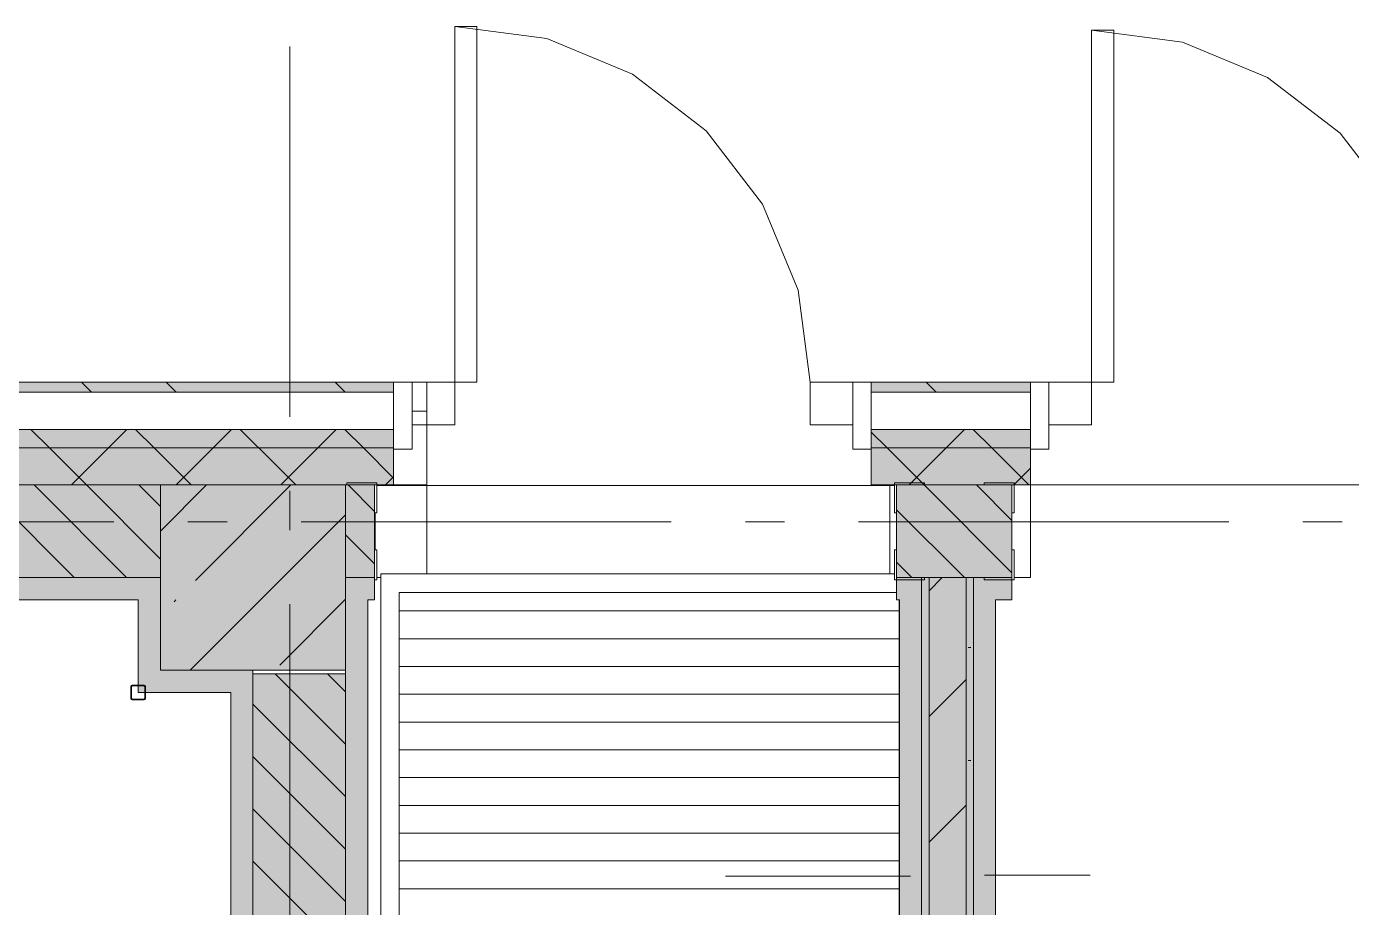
# Model space of a CAD drawing. Header units: millimetres. Extents: x -537608 to 253996, y -217170 to 186033.
# Drawn here: x -277388 to -273809, y -125540 to -123162 of the extents above; entities that cross this region are included whole.
import ezdxf

# ---------------------------------------------------------------- set-up
doc = ezdxf.new("R2010")
doc.units = ezdxf.units.MM
doc.layers.add('PDF _Геометрия', color=7, linetype='Continuous')
doc.layers.add('PDF _Сплошная заливка', color=7, linetype='Continuous', true_color=0xffffff)

msp = doc.modelspace()

# ---------------------------------------------------------------- hatches: boundary and pattern name
at = {"layer": 'PDF _Сплошная заливка', "transparency": 33554559}
h = msp.add_hatch(color=256, dxfattribs=at)
h.paths.add_polyline_path([(-276766.1698, -124149.6224), (-276766.1698, -124122.6244), (-280081.5092, -124122.6244), (-280081.5092, -124149.6224), (-277423.2667, -124149.6224)], flags=0)
h.paths.add_polyline_path([(-281781.5102, -124149.6224), (-281781.5102, -124122.6244), (-282976.5099, -124122.6244), (-282976.5099, -124149.6224), (-282061.2479, -124149.6224)], flags=0)
h.paths.add_polyline_path([(-284676.511, -124149.6224), (-284676.511, -124122.6244), (-288766.5135, -124122.6244), (-288766.5135, -124149.6224), (-285012.6906, -124149.6224)], flags=0)
h.paths.add_polyline_path([(-290466.5125, -124149.6224), (-290466.5125, -124122.6244), (-317511.9667, -124122.6244), (-317511.9667, -124149.6224), (-290493.9411, -124149.6224)], flags=0)
h.paths.add_polyline_path([(-320851.6344, -124149.6224), (-319211.9699, -124149.6224), (-319211.9699, -124122.6244), (-321036.1857, -124122.6244), (-321036.1857, -124149.6224)], flags=0)
h.paths.add_polyline_path([(-322959.8077, -124149.6224), (-322736.1846, -124149.6224), (-322736.1846, -124122.6244), (-324536.1883, -124122.6244), (-324536.1883, -124149.6224), (-323803.077, -124149.6224)], flags=0)
h.paths.add_polyline_path([(-326236.1872, -124149.6224), (-326236.1872, -124122.6244), (-328036.1908, -124122.6244), (-328036.1908, -124149.6224), (-326332.885, -124149.6224)], flags=0)
h.paths.add_polyline_path([(-331441.1878, -124149.6224), (-329736.1897, -124149.6224), (-329736.1897, -124122.6244), (-331441.1878, -124122.6244)], flags=0)
h.paths.add_polyline_path([(-333161.192, -124149.6224), (-333161.192, -124122.6244), (-333373.1891, -124122.6244), (-333373.1891, -124149.6224)], flags=0)
h = msp.add_hatch(color=256, dxfattribs=at)
h.paths.add_polyline_path([(-264276.1645, -124149.6224), (-264276.1645, -124122.6244), (-268486.1663, -124122.6244), (-268486.1663, -124149.6224), (-264352.5922, -124149.6224)], flags=0)
h.paths.add_polyline_path([(-270276.1674, -124149.6224), (-269776.1673, -124149.6224), (-269776.1673, -124122.6244), (-270276.1674, -124122.6244)], flags=0)
h.paths.add_polyline_path([(-272363.6508, -124149.6224), (-272076.1667, -124149.6224), (-272076.1667, -124122.6244), (-272876.1681, -124122.6244), (-272876.1681, -124149.6224)], flags=0)
h.paths.add_polyline_path([(-275106.1685, -124149.6224), (-274676.1696, -124149.6224), (-274676.1696, -124122.6244), (-275106.1685, -124122.6244)], flags=0)
h.paths.add_polyline_path([(-276579.9974, -124149.6224), (-276396.1695, -124149.6224), (-276396.1695, -124122.6244), (-276766.1698, -124122.6244), (-276766.1698, -124149.6224)], flags=0)
h = msp.add_hatch(color=256, dxfattribs=at)
h.paths.add_polyline_path([(-277423.2667, -124299.6231), (-276766.1698, -124299.6231), (-276766.1698, -124249.6228), (-280081.5092, -124249.6228), (-280081.5092, -124299.6231), (-278266.536, -124299.6231)], flags=0)
h.paths.add_polyline_path([(-281781.5102, -124299.6231), (-281781.5102, -124249.6228), (-282976.5099, -124249.6228), (-282976.5099, -124299.6231), (-282061.2479, -124299.6231)], flags=0)
h.paths.add_polyline_path([(-284676.511, -124299.6231), (-284676.511, -124249.6228), (-288766.5135, -124249.6228), (-288766.5135, -124299.6231), (-285012.6906, -124299.6231)], flags=0)
h.paths.add_polyline_path([(-290493.9411, -124299.6231), (-290466.5125, -124299.6231), (-290466.5125, -124249.6228), (-317511.9667, -124249.6228), (-317511.9667, -124299.6231), (-290915.5758, -124299.6231)], flags=0)
h.paths.add_polyline_path([(-319211.9699, -124299.6231), (-319211.9699, -124249.6228), (-321036.1857, -124249.6228), (-321036.1857, -124299.6231), (-319586.7304, -124299.6231)], flags=0)
h.paths.add_polyline_path([(-326236.1872, -124299.6231), (-326236.1872, -124249.6228), (-328036.1908, -124249.6228), (-328036.1908, -124299.6231), (-326332.885, -124299.6231)], flags=0)
h.paths.add_polyline_path([(-322959.8077, -124299.6231), (-322736.1846, -124299.6231), (-322736.1846, -124249.6228), (-324536.1883, -124249.6228), (-324536.1883, -124299.6231), (-323803.077, -124299.6231)], flags=0)
h.paths.add_polyline_path([(-329736.1897, -124299.6231), (-329736.1897, -124249.6228), (-331441.1878, -124249.6228), (-331441.1878, -124299.6231), (-330127.5969, -124299.6231)], flags=0)
h.paths.add_polyline_path([(-333161.192, -124299.6231), (-333161.192, -124249.6228), (-333373.1891, -124249.6228), (-333373.1891, -124299.6231)], flags=0)
h = msp.add_hatch(color=256, dxfattribs=at)
h.paths.add_polyline_path([(-264426.1641, -124299.6231), (-264426.1641, -124249.6228), (-268486.1663, -124249.6228), (-268486.1663, -124299.6231), (-264526.1645, -124299.6231)], flags=0)
h.paths.add_polyline_path([(-272363.6508, -124299.6231), (-272076.1667, -124299.6231), (-272076.1667, -124249.6228), (-272876.1681, -124249.6228), (-272876.1681, -124299.6231)], flags=0)
h.paths.add_polyline_path([(-270276.1674, -124299.6231), (-269776.1673, -124299.6231), (-269776.1673, -124249.6228), (-270276.1674, -124249.6228)], flags=0)
h.paths.add_polyline_path([(-274676.1696, -124299.6231), (-274676.1696, -124249.6228), (-275106.1685, -124249.6228), (-275106.1685, -124299.6231), (-274893.4588, -124299.6231)], flags=0)
h.paths.add_polyline_path([(-276396.1695, -124299.6231), (-276396.1695, -124249.6228), (-276766.1698, -124249.6228), (-276766.1698, -124299.6231), (-276579.9974, -124299.6231)], flags=0)
h = msp.add_hatch(color=256, dxfattribs=at)
h.paths.add_polyline_path([(-276766.1698, -124399.6235), (-276766.1698, -124299.6231), (-280081.5092, -124299.6231), (-280081.5092, -124399.6235), (-277423.2667, -124399.6235)], flags=0)
h.paths.add_polyline_path([(-282482.8826, -124399.6235), (-281781.5102, -124399.6235), (-281781.5102, -124299.6231), (-282976.5099, -124299.6231), (-282976.5099, -124399.6235), (-282904.5172, -124399.6235)], flags=0)
h.paths.add_polyline_path([(-284676.511, -124399.6235), (-284676.511, -124299.6231), (-288766.5135, -124299.6231), (-288766.5135, -124399.6235), (-285012.6906, -124399.6235)], flags=0)
h.paths.add_polyline_path([(-290466.5125, -124399.6235), (-290466.5125, -124299.6231), (-317511.9667, -124299.6231), (-317511.9667, -124399.6235), (-290493.9411, -124399.6235)], flags=0)
h.paths.add_polyline_path([(-319211.9699, -124399.6235), (-319211.9699, -124299.6231), (-321036.1857, -124299.6231), (-321036.1857, -124399.6235), (-319586.7304, -124399.6235)], flags=0)
h.paths.add_polyline_path([(-323803.077, -124399.6235), (-322736.1846, -124399.6235), (-322736.1846, -124299.6231), (-324536.1883, -124299.6231), (-324536.1883, -124399.6235), (-324224.7117, -124399.6235)], flags=0)
h.paths.add_polyline_path([(-328036.1908, -124399.6235), (-326236.1872, -124399.6235), (-326236.1872, -124299.6231), (-328036.1908, -124299.6231)], flags=0)
h.paths.add_polyline_path([(-329736.1897, -124399.6235), (-329736.1897, -124299.6231), (-331441.1878, -124299.6231), (-331441.1878, -124399.6235), (-330127.5969, -124399.6235)], flags=0)
h.paths.add_polyline_path([(-333161.192, -124399.6235), (-333161.192, -124299.6231), (-333373.1891, -124299.6231), (-333373.1891, -124399.6235)], flags=0)
h = msp.add_hatch(color=256, dxfattribs=at)
h.paths.add_polyline_path([(-264526.1645, -124399.6235), (-264526.1645, -124299.6231), (-268486.1663, -124299.6231), (-268486.1663, -124399.6235), (-264774.2269, -124399.6235)], flags=0)
h.paths.add_polyline_path([(-270276.1674, -124399.6235), (-269776.1673, -124399.6235), (-269776.1673, -124299.6231), (-270276.1674, -124299.6231)], flags=0)
h.paths.add_polyline_path([(-272076.1667, -124399.6235), (-272076.1667, -124299.6231), (-272876.1681, -124299.6231), (-272876.1681, -124399.6235), (-272363.6508, -124399.6235)], flags=0)
h.paths.add_polyline_path([(-276766.1698, -124399.6235), (-276396.1695, -124399.6235), (-276396.1695, -124299.6231), (-276766.1698, -124299.6231)], flags=0)
h.paths.add_polyline_path([(-274893.4588, -124399.6235), (-274676.1696, -124399.6235), (-274676.1696, -124299.6231), (-275106.1685, -124299.6231), (-275106.1685, -124399.6235)], flags=0)
h = msp.add_hatch(color=256, dxfattribs=at)
h.paths.add_polyline_path([(-274950.1525, -124649.6246), (-274726.1677, -124649.6246), (-274726.1677, -124399.6235), (-275037.6528, -124399.6235), (-275037.6528, -124649.6246), (-274970.1513, -124649.6246)], flags=0)
h.paths.add_polyline_path([(-272806.1669, -124649.6246), (-272776.1677, -124649.6246), (-272776.1677, -124399.6235), (-272806.1669, -124399.9723)], flags=0)
h.paths.add_polyline_path([(-279721.154, -124649.6246), (-277026.1692, -124649.6246), (-277026.1692, -124399.6235), (-280021.1704, -124399.6235), (-280021.1704, -124649.6246), (-279953.0747, -124649.6246)], flags=0)
h.paths.add_polyline_path([(-276526.1692, -124649.6246), (-276447.6531, -124649.6246), (-276447.6531, -124399.6235), (-276526.1692, -124399.6235)], flags=0)
h.paths.add_polyline_path([(-282061.2479, -124649.6246), (-281841.1708, -124649.6246), (-281841.1708, -124399.6235), (-282916.1712, -124399.6235), (-282916.1712, -124649.6246), (-282876.1715, -124649.6246), (-282876.1715, -124399.9723), (-282376.1714, -124399.9723), (-282376.1714, -124649.6246), (-282316.1707, -124649.6246)], flags=0)
h.paths.add_polyline_path([(-286796.3468, -124649.6246), (-284736.1715, -124649.6246), (-284736.1715, -124399.6235), (-288436.1728, -124399.6235), (-288436.1728, -124649.6246), (-288276.1738, -124649.6246), (-288276.1738, -124399.9723), (-287776.1737, -124399.9723), (-287776.1737, -124649.6246), (-287542.4985, -124649.6246)], flags=0)
h.paths.add_polyline_path([(-288471.1733, -124649.6246), (-288471.1733, -124399.6235), (-288706.1727, -124399.6235), (-288706.1727, -124649.6246), (-288496.1734, -124649.6246)], flags=0)
h.paths.add_polyline_path([(-291076.1754, -124649.6246), (-291026.1752, -124649.6246), (-291026.1752, -124399.6235), (-291076.1754, -124399.6235)], flags=0)
h.paths.add_polyline_path([(-291876.1747, -124649.6246), (-291876.1747, -124399.6235), (-296576.1782, -124399.6235), (-296576.1782, -124649.6246), (-292602.1144, -124649.6246)], flags=0)
h.paths.add_polyline_path([(-297076.1761, -124649.6246), (-297076.1761, -124399.6235), (-302526.1787, -124399.6235), (-302526.1787, -124649.6246), (-299348.2668, -124649.6246)], flags=0)
h.paths.add_polyline_path([(-303026.1809, -124649.6246), (-303026.1809, -124399.6235), (-308526.1794, -124399.6235), (-308526.1794, -124649.6246), (-306094.4213, -124649.6246)], flags=0)
h.paths.add_polyline_path([(-309026.1817, -124649.6246), (-309026.1817, -124399.6235), (-314776.1856, -124399.6235), (-314776.1856, -124649.6246), (-309467.4986, -124649.6246)], flags=0)
for points in [[(-276526.1692, -124899.6214), (-276526.1692, -124399.6235), (-277026.1692, -124399.6235), (-277026.1692, -124899.6214), (-276579.9974, -124899.6214)], [(-274970.1513, -127899.9705), (-274950.1525, -127899.9705), (-274950.1525, -124649.6246), (-274970.1513, -124649.6246), (-274970.1513, -126877.9457)], [(-274850.152, -127919.9715), (-274850.152, -124649.6246), (-274950.1525, -124649.6246), (-274950.1525, -127919.9715), (-274893.4588, -127919.9715)], [(-274850.152, -127899.9705), (-274830.1511, -127899.9705), (-274830.1511, -124649.6246), (-274850.152, -124649.6246), (-274850.152, -126877.9457)]]:
    msp.add_hatch(color=256, dxfattribs=at).paths.add_polyline_path(points)
at = {"layer": 'PDF _Сплошная заливка', "true_color": 0xfef929, "transparency": 33554559}
for points in [[(-277026.1692, -124709.6231), (-277026.1692, -124649.6246), (-279411.1522, -124649.6246), (-279411.1522, -124709.6231), (-277086.1699, -124709.6231)], [(-276526.1692, -127839.9719), (-276466.1685, -127839.9719), (-276466.1685, -124709.6231), (-276526.1692, -124709.6231), (-276526.1692, -126877.9457)], [(-274780.1681, -127839.9719), (-274770.1525, -127839.9719), (-274770.1525, -124709.6231), (-274830.1511, -124709.6231), (-274830.1511, -127839.9719)], [(-276836.1688, -124959.6242), (-276776.1703, -124959.6242), (-276776.1703, -124899.6214), (-277026.1692, -124899.6214), (-277026.1692, -124959.6242)]]:
    msp.add_hatch(color=2, dxfattribs=at).paths.add_polyline_path(points)
h = msp.add_hatch(color=2, dxfattribs=at)
h.paths.add_polyline_path([(-275037.6528, -124709.6231), (-274970.1513, -124709.6231), (-274970.1513, -124649.6246), (-275037.6528, -124649.6246)], flags=0)
h.paths.add_polyline_path([(-276447.6531, -124709.6231), (-276447.6531, -124649.6246), (-276526.1692, -124649.6246), (-276526.1692, -124709.6231), (-276466.1685, -124709.6231)], flags=0)
at = {"layer": 'PDF _Сплошная заливка', "transparency": 33554559}
h = msp.add_hatch(color=256, dxfattribs=at)
h.paths.add_polyline_path([(-276526.1692, -129784.6241), (-276526.1692, -129667.3009), (-276776.1703, -129667.3009), (-276776.1703, -129784.6241)], flags=0)
h.paths.add_polyline_path([(-276526.1692, -128517.3002), (-276526.1692, -128399.9728), (-276776.1703, -128399.9728), (-276776.1703, -128517.3002), (-276579.9974, -128517.3002)], flags=0)
h.paths.add_polyline_path([(-276776.1703, -127899.9705), (-276526.1692, -127899.9705), (-276526.1692, -124909.624), (-276776.1703, -124909.624), (-276776.1703, -126877.9457)], flags=0)

# ---------------------------------------------------------------- linework, layer by layer
at = {"layer": 'PDF _Геометрия', "lineweight": 9}
for p, q in [((-276171.1685, -123162.1223), (-276231.1692, -123162.1223)), ((-276231.1692, -123162.1223), (-276231.1692, -124122.1248)), ((-276231.1692, -124122.1248), (-276231.1692, -123162.1223)), ((-276231.1692, -123162.1223), (-275982.7031, -123194.8343)), ((-276171.1685, -124122.1248), (-276171.1685, -123162.1223)), ((-274265.2911, -123204.4924), (-274511.1693, -123172.1206)), ((-274511.1693, -123172.1206), (-274511.1693, -124122.1248)), ((-274451.1686, -123172.1206), (-274511.1693, -123172.1206)), ((-274511.1693, -123172.1206), (-274511.1693, -124122.1248)), ((-274451.1686, -124122.1248), (-274451.1686, -123172.1206)), ((-275982.7031, -123194.8343), (-275751.17, -123290.7398)), ((-274036.1694, -123299.399), (-274265.2911, -123204.4924)), ((-275751.17, -123290.7398), (-275552.3469, -123443.2982)), ((-273839.4173, -123450.3728), (-274036.1694, -123299.399)), ((-275552.3469, -123443.2982), (-275399.7842, -123642.1235)), ((-273688.4435, -123647.1227), (-273839.4173, -123450.3728)), ((-275399.7842, -123642.1235), (-275303.8808, -123873.6566)), ((-275303.8808, -123873.6566), (-275271.1688, -124122.1248)), ((-276766.1698, -124122.6244), (-280081.5092, -124122.6244)), ((-276396.1695, -124122.6244), (-276766.1698, -124122.6244)), ((-276396.1695, -124149.6224), (-276396.1695, -124122.6244)), ((-276346.1692, -124122.6244), (-276396.1695, -124122.6244)), ((-276396.1695, -124122.6244), (-276396.1695, -124302.6242)), ((-276231.1692, -124122.1248), (-276346.1692, -124122.1248)), ((-276346.1692, -124122.1248), (-276231.1692, -124122.1248)), ((-276346.1692, -124122.6244), (-276306.1695, -124122.6244)), ((-276346.1692, -124302.6242), (-276346.1692, -124122.6244)), ((-276306.1695, -124122.6244), (-276306.1695, -124200.4407)), ((-276231.1692, -124122.1248), (-276171.1685, -124122.1248)), ((-276231.1692, -124122.1248), (-276231.1692, -124237.1227)), ((-276231.1692, -124237.1227), (-276231.1692, -124122.1248)), ((-275271.1688, -124122.1248), (-275271.1688, -124237.1227)), ((-275271.1688, -124237.1227), (-275271.1688, -124122.1248)), ((-275271.1688, -124122.1248), (-275156.1687, -124122.1248)), ((-275156.1687, -124122.1248), (-275271.1688, -124122.1248)), ((-275106.1685, -124122.6244), (-275156.1687, -124122.6244)), ((-275156.1687, -124122.6244), (-275156.1687, -124302.6242)), ((-275106.1685, -124122.6244), (-275106.1685, -124122.1248)), ((-275106.1685, -124122.1248), (-274676.1696, -124122.1248)), ((-274676.1696, -124122.6244), (-275106.1685, -124122.6244)), ((-275106.1685, -124122.6244), (-275106.1685, -124149.6224)), ((-275106.1685, -124302.6242), (-275106.1685, -124122.6244)), ((-274676.1696, -124122.1248), (-274676.1696, -124122.6244)), ((-274676.1696, -124149.6224), (-274676.1696, -124122.6244)), ((-274626.1694, -124122.6244), (-274676.1696, -124122.6244)), ((-274676.1696, -124122.6244), (-274676.1696, -124302.6242)), ((-274511.1693, -124122.1248), (-274626.1694, -124122.1248)), ((-274626.1694, -124122.1248), (-274511.1693, -124122.1248)), ((-274626.1694, -124302.6242), (-274626.1694, -124122.6244)), ((-274511.1693, -124122.1248), (-274511.1693, -124237.1227)), ((-274511.1693, -124237.1227), (-274511.1693, -124122.1248)), ((-274511.1693, -124122.1248), (-274451.1686, -124122.1248)), ((-280081.5092, -124149.6224), (-276766.1698, -124149.6224)), ((-276766.1698, -124149.6224), (-276396.1695, -124149.6224)), ((-276396.1695, -124249.6228), (-276396.1695, -124149.6224)), ((-275106.1685, -124149.6224), (-275106.1685, -124249.6228)), ((-275106.1685, -124149.6224), (-274676.1696, -124149.6224)), ((-274676.1696, -124249.6228), (-274676.1696, -124149.6224)), ((-276306.1695, -124200.4407), (-276346.1692, -124200.4407)), ((-276306.1695, -124200.4407), (-276306.1695, -124399.6235)), ((-280081.5092, -124249.6228), (-276766.1698, -124249.6228)), ((-277326.0995, -124299.6231), (-277376.0997, -124249.6228)), ((-277166.6991, -124299.6231), (-277116.701, -124249.6228)), ((-277043.2573, -124299.6231), (-277093.2575, -124249.6228)), ((-276883.8567, -124299.6231), (-276833.8587, -124249.6228)), ((-276766.1698, -124293.8704), (-276810.4152, -124249.6228)), ((-276766.1698, -124249.6228), (-276396.1695, -124249.6228)), ((-276601.0145, -124299.6231), (-276551.0143, -124249.6228)), ((-276477.5727, -124299.6231), (-276527.5729, -124249.6228)), ((-276396.1695, -124299.6231), (-276396.1695, -124249.6228)), ((-276231.1692, -124237.1227), (-276346.1692, -124237.1227)), ((-276346.1692, -124237.1227), (-276231.1692, -124237.1227)), ((-275271.1688, -124237.1227), (-275156.1687, -124237.1227)), ((-275156.1687, -124237.1227), (-275271.1688, -124237.1227)), ((-275106.1685, -124249.6228), (-275106.1685, -124299.6231)), ((-275106.1685, -124249.6228), (-274676.1696, -124249.6228)), ((-274903.9587, -124299.6231), (-274853.9585, -124249.6228)), ((-274780.5147, -124299.6231), (-274830.515, -124249.6228)), ((-274676.1696, -124299.6231), (-274676.1696, -124249.6228)), ((-274511.1693, -124237.1227), (-274626.1694, -124237.1227)), ((-274626.1694, -124237.1227), (-274511.1693, -124237.1227)), ((-275063.3591, -124299.6231), (-275106.1685, -124256.8137)), ((-280081.5092, -124299.6231), (-276766.1698, -124299.6231)), ((-277226.0991, -124399.6235), (-277326.0995, -124299.6231)), ((-277266.6995, -124399.6235), (-277166.6991, -124299.6231)), ((-276943.2568, -124399.6235), (-277043.2573, -124299.6231)), ((-276983.8572, -124399.6235), (-276883.8567, -124299.6231)), ((-276760.415, -124299.6231), (-276766.1698, -124293.8704)), ((-276766.1698, -124299.6231), (-276396.1695, -124299.6231)), ((-276660.4145, -124399.6235), (-276760.415, -124299.6231)), ((-276701.015, -124399.6235), (-276601.0145, -124299.6231)), ((-276396.1695, -124381.0262), (-276477.5727, -124299.6231)), ((-276396.1695, -124399.6235), (-276396.1695, -124299.6231)), ((-276396.1695, -124302.6242), (-276346.1692, -124302.6242)), ((-275156.1687, -124302.6242), (-275106.1685, -124302.6242)), ((-275106.1685, -124299.6231), (-275106.1685, -124399.6235)), ((-275106.1685, -124299.6231), (-274676.1696, -124299.6231)), ((-274963.3587, -124399.6235), (-275063.3591, -124299.6231)), ((-275003.957, -124399.6235), (-274903.9587, -124299.6231)), ((-274680.5143, -124399.6235), (-274780.5147, -124299.6231)), ((-274676.1696, -124399.6235), (-274676.1696, -124299.6231)), ((-274676.1696, -124302.6242), (-274626.1694, -124302.6242)), ((-274721.1147, -124399.6235), (-274676.1696, -124354.6784)), ((-276418.1726, -124399.6235), (-276396.1695, -124377.6202)), ((-280081.5092, -124399.6235), (-276766.1698, -124399.6235)), ((-280021.1704, -124399.6235), (-277026.1692, -124399.6235)), ((-277258.9424, -124649.6246), (-277508.9435, -124399.6235)), ((-277117.5212, -124649.6246), (-277367.5223, -124399.6235)), ((-277026.1692, -124599.5555), (-277226.0991, -124399.6235)), ((-277026.1692, -124458.1322), (-277084.678, -124399.6235)), ((-277026.1692, -124524.0427), (-276901.7479, -124399.6235)), ((-276526.1692, -124399.6235), (-277026.1692, -124399.6235)), ((-277026.1692, -124399.6235), (-277026.1692, -124649.6246)), ((-277026.1692, -124399.6235), (-277026.1692, -124649.6246)), ((-276931.8009, -124657.7757), (-276673.6488, -124399.6235)), ((-276766.1698, -124399.6235), (-276396.1695, -124399.6235)), ((-276447.6531, -124399.6235), (-276526.1692, -124399.6235)), ((-276526.1692, -124399.6235), (-276526.1692, -124649.6246)), ((-276526.1692, -124649.6246), (-276526.1692, -124399.6235)), ((-276447.6531, -124470.9638), (-276518.9934, -124399.6235)), ((-276447.6531, -124649.6246), (-276447.6531, -124399.6235)), ((-276306.1695, -124399.6235), (-276396.1695, -124399.6235)), ((-276396.1695, -124399.6235), (-276306.1695, -124399.6235)), ((-276306.1695, -124399.6235), (-276306.1695, -124639.622)), ((-275106.1685, -124399.6235), (-274676.1696, -124399.6235)), ((-275056.1683, -124639.622), (-275056.1683, -124399.6235)), ((-275037.6528, -124649.6246), (-275037.6528, -124399.6235)), ((-275037.6528, -124399.6235), (-274726.1677, -124399.6235)), ((-274726.1677, -124636.8145), (-274963.3587, -124399.6235)), ((-274726.1677, -124495.3912), (-274821.9376, -124399.6235)), ((-274726.1677, -124399.6235), (-274726.1677, -124649.6246)), ((-274676.1696, -124399.6235), (-274676.1696, -124649.6246)), ((-274854.7788, -124649.6246), (-275037.6528, -124466.7526)), ((-276945.5518, -124899.6214), (-276526.1692, -124480.243)), ((-276447.6531, -124612.3871), (-276526.1692, -124533.8688)), ((-274996.1999, -124649.6246), (-275037.6528, -124608.1716)), ((-277026.1692, -124649.6246), (-279411.1522, -124649.6246)), ((-277026.1692, -124649.6246), (-279411.1522, -124649.6246)), ((-277026.1692, -124649.6246), (-277026.1692, -124899.6214)), ((-277026.1692, -124709.6231), (-277026.1692, -124649.6246)), ((-276526.1692, -124649.6246), (-276447.6531, -124649.6246)), ((-276526.1692, -124899.6214), (-276526.1692, -124649.6246)), ((-276447.6531, -124649.6246), (-276526.1692, -124649.6246)), ((-276526.1692, -124649.6246), (-276526.1692, -124709.6231)), ((-276447.6531, -124655.6227), (-276447.6531, -124649.6246)), ((-276447.6531, -124709.6231), (-276447.6531, -124655.6227)), ((-276431.1528, -124649.6246), (-276441.6528, -124649.6246)), ((-274970.1513, -124649.6246), (-275037.6528, -124649.6246)), ((-274970.1513, -124649.6246), (-275037.6528, -124649.6246)), ((-275037.6528, -124649.6246), (-275037.6528, -124709.6231)), ((-274950.1525, -124649.6246), (-274970.1513, -124649.6246)), ((-274970.1513, -124649.6246), (-274970.1513, -124709.6231)), ((-274970.1513, -127899.9705), (-274970.1513, -124649.6246)), ((-274950.1525, -124685.2301), (-274914.5469, -124649.6246)), ((-274950.1525, -124649.6246), (-274850.152, -124649.6246)), ((-274950.1525, -127899.9705), (-274950.1525, -124649.6246)), ((-274850.152, -124649.6246), (-274850.152, -127899.9705)), ((-274830.1511, -124649.6246), (-274850.152, -124649.6246)), ((-274726.1677, -124649.6246), (-274830.1511, -124649.6246)), ((-274830.1511, -124649.6246), (-274830.1511, -124709.6231)), ((-274830.1511, -124649.6246), (-274830.1511, -124709.6231)), ((-274726.1677, -124649.6246), (-274830.1511, -124649.6246)), ((-274726.1677, -124709.6231), (-274726.1677, -124649.6246)), ((-274676.1696, -124649.6246), (-274720.1695, -124649.6246)), ((-279411.1522, -124709.6231), (-277086.1699, -124709.6231)), ((-277086.1699, -124709.6231), (-277086.1699, -124959.6242)), ((-277026.1692, -124899.6214), (-277026.1692, -124709.6231)), ((-276988.8262, -124714.7988), (-276984.0833, -124710.058)), ((-276703.704, -124885.8726), (-276526.1692, -124708.34)), ((-276526.1692, -124709.6231), (-276526.1692, -127839.9719)), ((-276466.1685, -127839.9719), (-276466.1685, -124709.6231)), ((-276466.1685, -124709.6231), (-276447.6531, -124709.6231)), ((-275037.6528, -124709.6231), (-275030.152, -124709.6231)), ((-275030.152, -124709.6231), (-275030.152, -127839.9719)), ((-274970.1513, -124709.6231), (-274970.1513, -127899.9705)), ((-274830.1511, -124709.6231), (-274830.1511, -127839.9719)), ((-274830.1511, -124709.6231), (-274830.1511, -127839.9719)), ((-274770.1525, -127839.9719), (-274770.1525, -124709.6231)), ((-274770.1525, -124709.6231), (-274726.1677, -124709.6231)), ((-277026.1692, -124899.6214), (-276526.1692, -124899.6214)), ((-276776.1703, -124899.6214), (-277026.1692, -124899.6214)), ((-276776.1703, -124959.6242), (-276776.1703, -124899.6214)), ((-276526.1692, -124909.624), (-276776.1703, -124909.624)), ((-276776.1703, -124909.624), (-276776.1703, -124959.6242)), ((-276526.1692, -125099.5534), (-276716.1007, -124909.624)), ((-276526.1692, -124958.1344), (-276574.6795, -124909.624)), ((-276526.1692, -127899.9705), (-276526.1692, -124909.624)), ((-274950.1525, -125024.6391), (-274850.152, -124924.6387)), ((-277104.9975, -124941.1432), (-277106.1687, -124943.9723)), ((-277106.1687, -124943.9723), (-277106.1687, -124975.9695)), ((-277102.1685, -124939.9721), (-277104.9975, -124941.1432)), ((-277104.1686, -124943.9723), (-277103.583, -124942.5556)), ((-277104.1686, -124975.9695), (-277104.1686, -124943.9723)), ((-277103.583, -124942.5556), (-277102.1685, -124941.97)), ((-277070.1692, -124939.9721), (-277102.1685, -124939.9721)), ((-277102.1685, -124941.97), (-277070.1692, -124941.97)), ((-277086.1699, -124959.6242), (-277026.1692, -124959.6242)), ((-277067.3402, -124941.1432), (-277070.1692, -124939.9721)), ((-277070.1692, -124941.97), (-277068.7547, -124942.5556)), ((-277068.7547, -124942.5556), (-277068.1691, -124943.9723)), ((-277068.1691, -124943.9723), (-277068.1691, -124975.9695)), ((-277066.169, -124943.9723), (-277067.3402, -124941.1432)), ((-277066.169, -124975.9695), (-277066.169, -124943.9723)), ((-277026.1692, -124959.6242), (-276836.1688, -124959.6242)), ((-276836.1688, -124959.6242), (-276836.1688, -127839.9719)), ((-276776.1703, -124959.6242), (-276776.1703, -127899.9705)), ((-276776.1703, -127899.9705), (-276776.1703, -124959.6242)), ((-277106.1687, -124975.9695), (-277104.9975, -124978.7985)), ((-277104.9975, -124978.7985), (-277102.1685, -124979.9696)), ((-277103.583, -124977.3861), (-277104.1686, -124975.9695)), ((-277102.1685, -124977.9717), (-277103.583, -124977.3861)), ((-277070.1692, -124977.9717), (-277102.1685, -124977.9717)), ((-277102.1685, -124979.9696), (-277070.1692, -124979.9696)), ((-277068.7547, -124977.3861), (-277070.1692, -124977.9717)), ((-277070.1692, -124979.9696), (-277067.3402, -124978.7985)), ((-277068.1691, -124975.9695), (-277068.7547, -124977.3861)), ((-277067.3402, -124978.7985), (-277066.169, -124975.9695)), ((-276526.1692, -125240.9766), (-276776.1703, -124990.9755)), ((-276526.1692, -125382.3956), (-276776.1703, -125132.3989)), ((-276526.1692, -125523.819), (-276776.1703, -125273.8179)), ((-274950.1525, -125364.0525), (-274850.152, -125264.052)), ((-276526.1692, -125665.2422), (-276776.1703, -125415.2411)), ((-275000.1527, -125455.9233), (-275500.1528, -125455.9233)), ((-274800.1518, -125453.0642), (-274515.2233, -125453.0642))]:
    msp.add_line(p, q, dxfattribs=at)
at = {"layer": 'PDF _Геометрия', "color": 253, "lineweight": 9, "true_color": 0xaaaaaa}
for p, q in [((-276676.1699, -123215.8816), (-276676.1699, -124215.8817)), ((-276676.1699, -124415.8783), (-276676.1699, -124521.7132)), ((-277152.0999, -124499.6239), (-278152.1, -124499.6239)), ((-276846.2662, -124499.6239), (-276952.099, -124499.6239)), ((-275646.2652, -124499.6239), (-276646.2653, -124499.6239)), ((-275340.4315, -124499.6239), (-275446.2665, -124499.6239)), ((-274140.4326, -124499.6239), (-275140.4328, -124499.6239)), ((-273834.599, -124499.6239), (-273940.4317, -124499.6239)), ((-275043.651, -124639.622), (-276431.1528, -124639.622)), ((-276431.1528, -124639.622), (-276431.1528, -127839.9719)), ((-276447.6531, -124649.6246), (-276447.6531, -124655.6227)), ((-276381.1526, -124689.6222), (-276381.1526, -127839.9719)), ((-276381.1526, -127839.9719), (-276381.1526, -124689.6222)), ((-276381.1526, -124689.6222), (-275037.6528, -124689.6222)), ((-275037.6528, -124689.6222), (-276381.1526, -124689.6222)), ((-275031.1509, -124709.6231), (-275031.1509, -127839.9719)), ((-275031.1509, -127839.9719), (-275031.1509, -124709.6231)), ((-276676.1699, -124721.7141), (-276676.1699, -125721.7143)), ((-276381.1526, -124739.6224), (-275031.1509, -124739.6224)), ((-276381.1526, -124814.6227), (-275031.1509, -124814.6227)), ((-276381.1526, -124889.6231), (-275031.1509, -124889.6231)), ((-276381.1526, -124964.6234), (-275031.1509, -124964.6234)), ((-276381.1526, -125039.6238), (-275031.1509, -125039.6238)), ((-276381.1526, -125114.6241), (-275031.1509, -125114.6241)), ((-276381.1526, -125189.6244), (-275031.1509, -125189.6244)), ((-276381.1526, -125264.6248), (-275031.1509, -125264.6248)), ((-276381.1526, -125339.6251), (-275031.1509, -125339.6251)), ((-276381.1526, -125414.6254), (-275031.1509, -125414.6254)), ((-276381.1526, -125489.6257), (-275031.1509, -125489.6257))]:
    msp.add_line(p, q, dxfattribs=at)
at = {"layer": 'PDF _Геометрия', "color": 8, "lineweight": 9, "true_color": 0x787878}
for p, q in [((-277211.8551, -124149.6224), (-277238.8553, -124122.6244)), ((-276983.7561, -124149.6224), (-277010.7563, -124122.6244)), ((-276527.56, -124149.6224), (-276554.5581, -124122.6244)), ((-274930.8685, -124149.6224), (-274957.8687, -124122.6244)), ((-274844.169, -124838.2664), (-274837.4625, -124838.2664)), ((-274844.169, -125143.0646), (-274837.4625, -125143.0646))]:
    msp.add_line(p, q, dxfattribs=at)
at = {"layer": 'PDF _Геометрия', "color": 253, "lineweight": 20, "true_color": 0xaaaaaa}
for p, q in [((-276441.6528, -124393.6253), (-276522.6534, -124393.6253)), ((-276522.6534, -124393.6253), (-276522.6534, -124399.6235)), ((-276441.6528, -124474.6238), (-276441.6528, -124393.6253)), ((-274962.6525, -124393.6253), (-275043.651, -124393.6253)), ((-275043.651, -124393.6253), (-275043.651, -124474.6238)), ((-274962.6525, -124399.6235), (-274962.6525, -124393.6253)), ((-274720.1695, -124393.6253), (-274801.168, -124393.6253)), ((-274801.168, -124393.6253), (-274801.168, -124399.6235)), ((-274720.1695, -124474.6238), (-274720.1695, -124393.6253)), ((-276522.6534, -124399.6235), (-276447.6531, -124399.6235)), ((-276447.6531, -124399.6235), (-276447.6531, -124474.6238)), ((-275037.6528, -124474.6238), (-275037.6528, -124399.6235)), ((-275037.6528, -124399.6235), (-274962.6525, -124399.6235)), ((-274801.168, -124399.6235), (-274726.1677, -124399.6235)), ((-274726.1677, -124399.6235), (-274726.1677, -124474.6238)), ((-276447.6531, -124474.6238), (-276441.6528, -124474.6238)), ((-275043.651, -124474.6238), (-275037.6528, -124474.6238)), ((-274726.1677, -124474.6238), (-274720.1695, -124474.6238)), ((-276441.6528, -124574.6243), (-276447.6531, -124574.6243)), ((-276447.6531, -124574.6243), (-276447.6531, -124649.6246)), ((-276441.6528, -124655.6227), (-276441.6528, -124574.6243)), ((-275037.6528, -124574.6243), (-275043.651, -124574.6243)), ((-275043.651, -124574.6243), (-275043.651, -124655.6227)), ((-275037.6528, -124649.6246), (-275037.6528, -124574.6243)), ((-274720.1695, -124574.6243), (-274726.1677, -124574.6243)), ((-274726.1677, -124574.6243), (-274726.1677, -124649.6246)), ((-274720.1695, -124655.6227), (-274720.1695, -124574.6243)), ((-276447.6531, -124655.6227), (-276441.6528, -124655.6227)), ((-275043.651, -124655.6227), (-274962.6525, -124655.6227)), ((-274962.6525, -124649.6246), (-275037.6528, -124649.6246)), ((-274962.6525, -124655.6227), (-274962.6525, -124649.6246)), ((-274726.1677, -124649.6246), (-274801.168, -124649.6246)), ((-274801.168, -124649.6246), (-274801.168, -124655.6227)), ((-274801.168, -124655.6227), (-274720.1695, -124655.6227))]:
    msp.add_line(p, q, dxfattribs=at)
at = {"layer": 'PDF _Геометрия', "color": 9, "lineweight": 9, "true_color": 0xc0c0c0}
for p, q in [((-275043.651, -124400.9712), (-276441.6528, -124400.9712)), ((-272876.1681, -124399.6235), (-274676.1696, -124399.6235)), ((-276446.1525, -124474.6238), (-276446.1525, -124574.6243))]:
    msp.add_line(p, q, dxfattribs=at)
at = {"layer": 'PDF _Сплошная заливка', "color": 2, "lineweight": 35, "true_color": 0xfef929, "transparency": 33554559}
for points in [[(-274830.1511, -124709.6231), (-274726.1677, -124709.6231), (-274830.1511, -124649.6246), (-274726.1677, -124649.6246)], [(-277026.1692, -124959.6242), (-277026.1692, -124709.6231), (-277086.1699, -124959.6242), (-277086.1699, -124709.6231)], [(-274970.1513, -127899.9705), (-274970.1513, -124709.6231), (-275030.152, -127899.9705), (-275030.152, -124709.6231)], [(-276776.1703, -127899.9705), (-276776.1703, -124959.6242), (-276836.1688, -127899.9705), (-276836.1688, -124959.6242)]]:
    msp.add_solid(points, dxfattribs=at)

doc.saveas('drawing.dxf')
